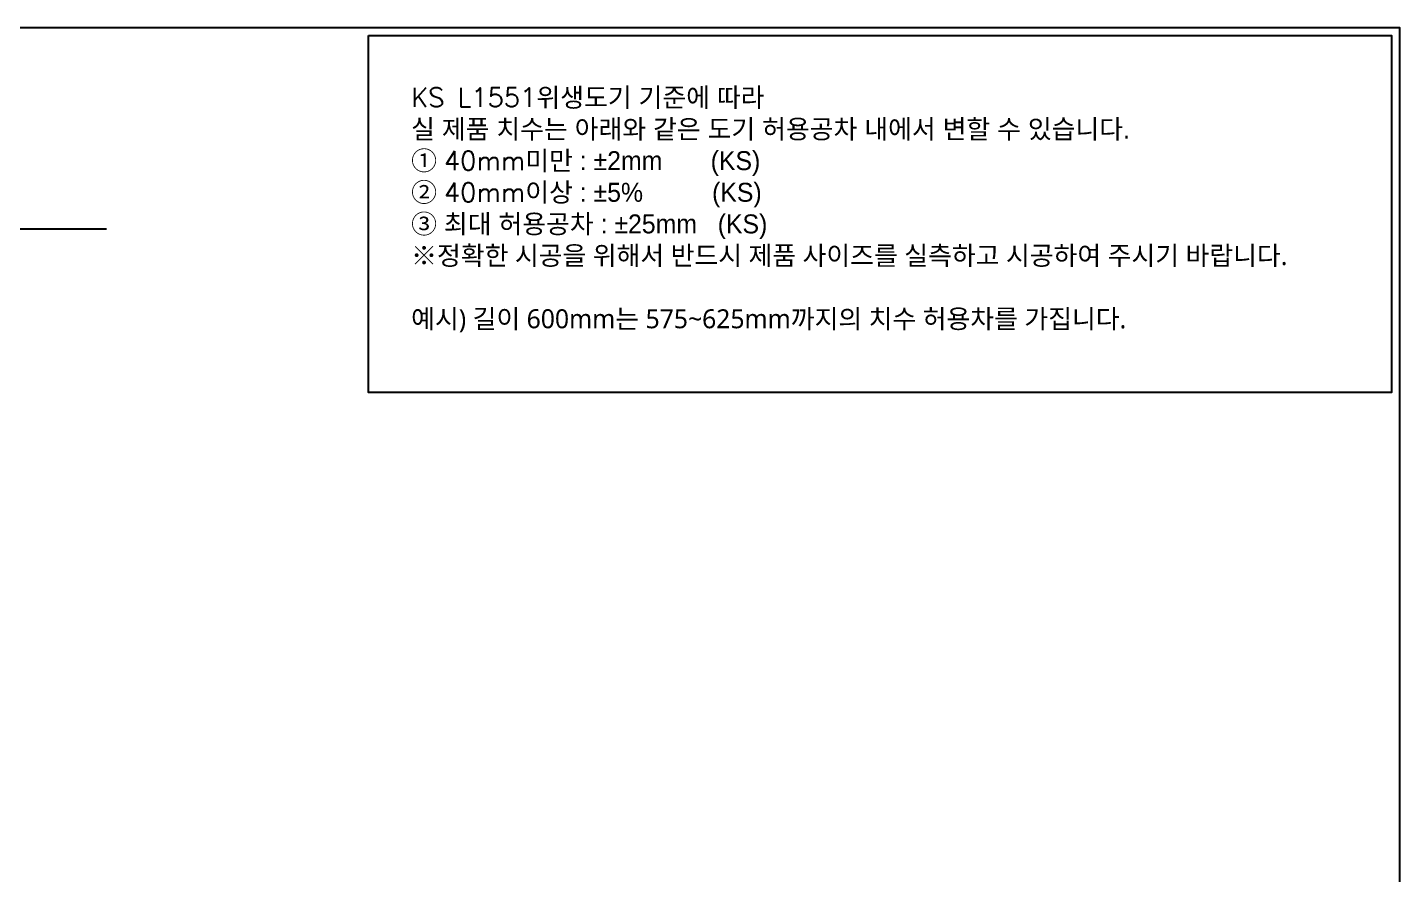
# Model space of a CAD drawing. Extents: x -37 to 6627, y -242 to 2286.
# Drawn here: x 4892 to 6627, y 1214 to 2286 of the extents above; entities that cross this region are included whole.
import ezdxf
from ezdxf.lldxf.tags import DXFTag

# ---------------------------------------------------------------- set-up
doc = ezdxf.new("R2010")
doc.units = 0
doc.header["$LTSCALE"] = 20
doc.header["$MEASUREMENT"] = 0
for name, color, linetype in [('2', 2, 'CONTINUOUS'), ('3', 3, 'CONTINUOUS'), ('6', 6, 'CONTINUOUS')]:
    doc.layers.add(name, color=color, linetype=linetype)
doc.styles.add('ROMANS', font='NanumGothic.ttf')
tags = doc.linetypes.add('DASHED', pattern=[0.75, 0.5, -0.25]).pattern_tags.tags
tags[6:7] = [DXFTag(74, 4), DXFTag(75, 0), DXFTag(340, '0'), DXFTag(46, 1.0), DXFTag(50, 0.0), DXFTag(44, 0.0), DXFTag(45, 0.0)]
tags[4:5] = [DXFTag(74, 4), DXFTag(75, 0), DXFTag(340, '0'), DXFTag(46, 1.0), DXFTag(50, 0.0), DXFTag(44, 0.0), DXFTag(45, 0.0)]

msp = doc.modelspace()

# ---------------------------------------------------------------- linework, layer by layer
at = {"layer": '3', "color": 7}
msp.add_lwpolyline([(3991.95334, 2030.80157), (3991.95334, 2286.17744), (6627.09574, 2286.17744), (6627.09574, -93.19843), (5874.30724, -93.19843)], dxfattribs=at)
at = {"layer": '3', "linetype": 'DASHED'}
msp.add_lwpolyline([(5323.21917, 2276.17744), (6617.09574, 2276.17744), (6617.09574, 1824.33088), (5323.21917, 1824.33088)], close=True, dxfattribs=at)
at = {"layer": '6'}
msp.add_lwpolyline([(4991.95334, 2030.80157), (3991.95334, 2030.80157), (3991.95334, -93.19843), (5874.30724, -93.19843), (5874.30724, 931.80157)], dxfattribs=at)

# ---------------------------------------------------------------- texts
at = {"layer": '2', "insert": (5377.14014, 2054.96053), "char_height": 24, "attachment_point": 4, "style": 'ROMANS'}
msp.add_mtext('{\\Fromans|c129;KS L1551\\fGulim|b0|i0|c129|p50;위생도기 기준에 따라 \\P실 제품 치수는 아래와 같은 도기 허용공차 내에서 변할 수 있습니다. \\Fromans|c129;\\P\\fGulim|b0|i0|c129|p50;① \\Fromans|c129;40mm\\fGulim|b0|i0|c129|p50;미만 : ±2mm       (KS)\\Fromans|c129; \\P\\fGulim|b0|i0|c129|p50;② \\Fromans|c129;40mm\\fGulim|b0|i0|c129|p50;이상 : ±5%          (KS)\\Fromans|c129;\\P\\fGulim|b0|i0|c129|p50;③ 최대 허용공차 : ±25mm   (KS)}\\P※정확한 시공을 위해서 반드시 제품 사이즈를 실측하고 시공하여 주시기 바랍니다.\\P\\P예시) 길이 600mm는 575~625mm까지의 치수 허용차를 가집니다.', dxfattribs=at)

doc.saveas('drawing.dxf')
